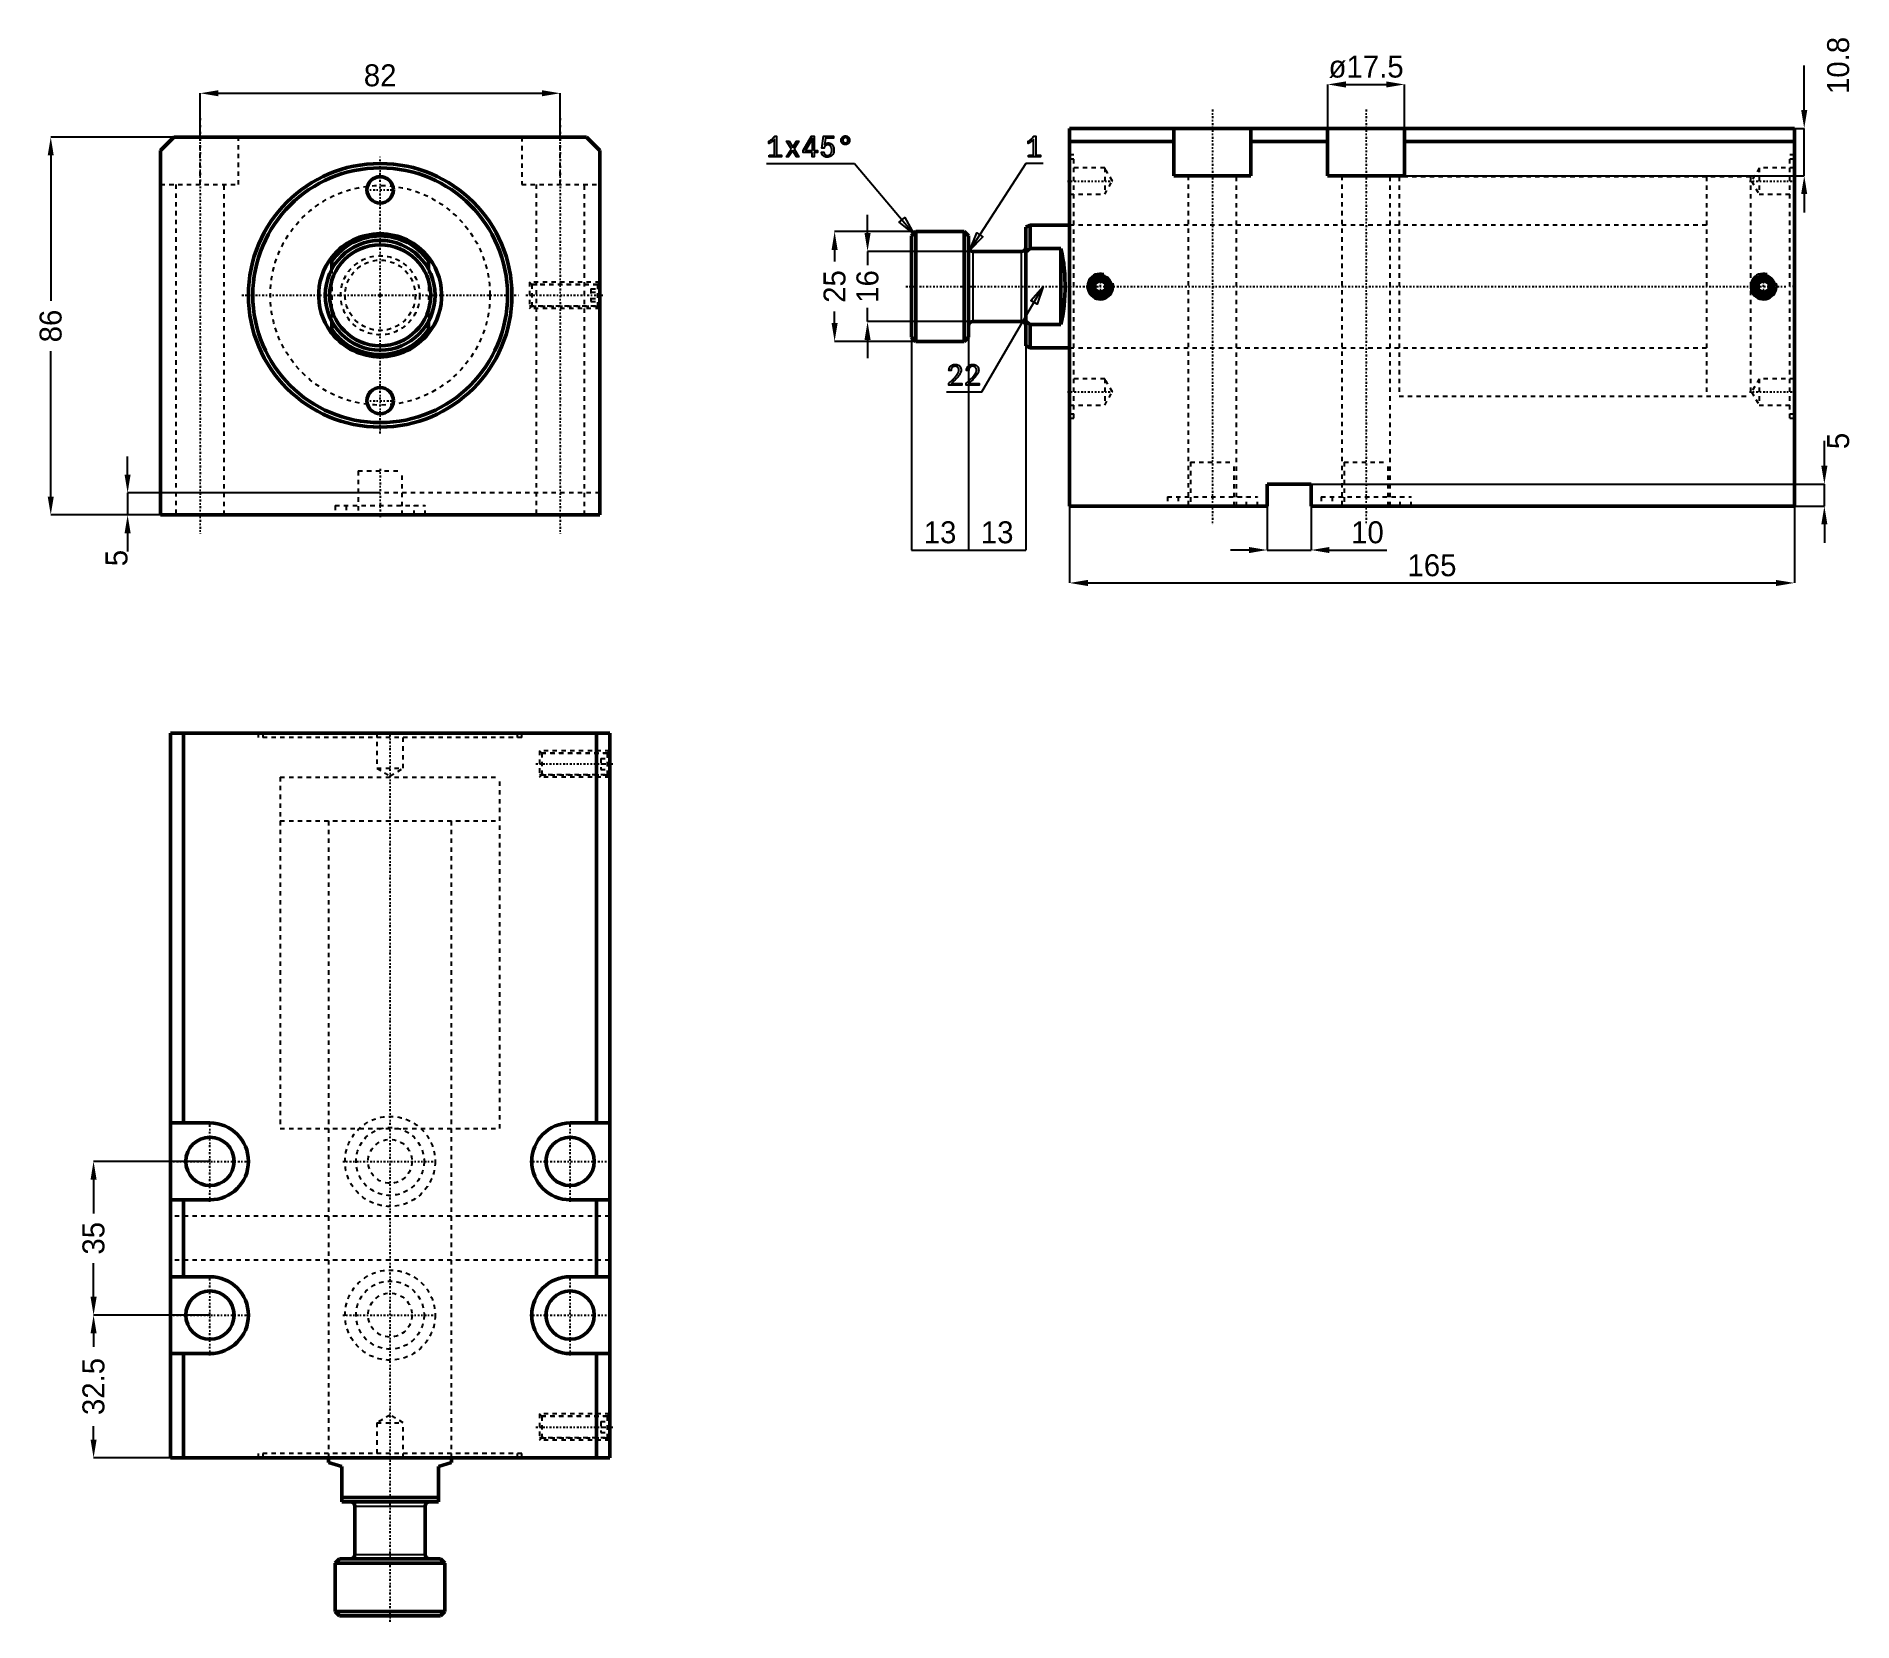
# Model space of a CAD drawing. Header units: millimetres. Extents: x -78 to 335, y -302 to 59.
import ezdxf

# ---------------------------------------------------------------- set-up
doc = ezdxf.new("R2010")
doc.units = ezdxf.units.MM
doc.linetypes.add('Center', pattern=[1.5, 0.45, -0.5, 0.05, -0.5])
doc.linetypes.add('Dashed', pattern=[2, 1, -1])
for name, color, linetype, lineweight in [('2d ConnectionPoints', 7, 'Continuous', 50), ('AM_0', 7, 'Continuous', 50), ('AM_4', 3, 'Continuous', 25), ('AM_5', 3, 'Continuous', 25), ('AM_7', 7, 'Center', 25), ('AM_9', 6, 'Dashed', 25)]:
    doc.layers.add(name, color=color, linetype=linetype, lineweight=lineweight)
doc.dimstyles.new('ISO-25', dxfattribs={"dimtxt": 2.5, "dimasz": 2.5, "dimexe": 1.25, "dimexo": 0.625, "dimtad": 1, "dimtxsty": 'Standard', "dimcen": 2.5, "dimadec": 0, "dimazin": 0, "dimtfac": 1, "dimtmove": 0, "dimatfit": 3, "dimfxl": 0, "dimarcsym": 0})

# ---------------------------------------------------------------- blocks, each defined once
blk = doc.blocks.new('1_JECX_MF_TLA_50_70_0_rod__0_in_JECX_MF_160_TLA_50_70_0__0')
at = {"layer": 'AM_0'}
for p, q in [((-11, 5.94), (-11, 8.66)), ((11, 8.66), (11, 5.94)), ((-11, -8.66), (-11, -5.94)), ((11, -5.94), (11, -8.66))]:
    blk.add_line(p, q, dxfattribs=at)
for points in [[(-11, 8.66), (-11.71, 7.67), (-12.34, 6.62), (-12.87, 5.52), (-13.3, 4.38), (-13.63, 3.2), (-13.86, 2), (-13.98, 0.78), (-13.99, -0.44), (-13.9, -1.65), (-13.7, -2.86), (-13.4, -4.04), (-13, -5.2), (-12.5, -6.31), (-11.9, -7.37), (-11.21, -8.38), (-11, -8.66)], [(11, -8.66), (11.71, -7.67), (12.34, -6.62), (12.87, -5.52), (13.3, -4.38), (13.63, -3.2), (13.86, -2), (13.98, -0.78), (13.99, 0.44), (13.9, 1.65), (13.7, 2.86), (13.4, 4.04), (13, 5.2), (12.5, 6.31), (11.9, 7.37), (11.21, 8.38), (11, 8.66)]]:
    blk.add_lwpolyline(points, dxfattribs=at)
for radius in [12.5, 11.5]:
    blk.add_circle((0, 0), radius, dxfattribs=at)
for radius, start, end in [(14, 38.2132, 141.7868), (13.5, 35.4309, 144.5691), (13.5, 215.4309, 324.5691), (14, 218.2132, 321.7868)]:
    blk.add_arc((0, 0), radius, start, end, dxfattribs=at)
at = {"layer": 'AM_9'}
for p, q in [((-11, 5.94), (-11, -5.94)), ((11, 5.94), (11, -5.94))]:
    blk.add_line(p, q, dxfattribs=at)
for radius in [9, 8]:
    blk.add_circle((0, 0), radius, dxfattribs=at)
blk = doc.blocks.new('2_JECX_MF_EXLA_50_70_0_body__0_in_JECX_MF_160_TLA_50_70_0__0')
at = {"layer": 'AM_0'}
for p, q in [((-47, 36), (-50, 33)), ((47, 36), (-47, 36)), ((50, 33), (47, 36)), ((-50, 33), (-50, -50)), ((50, -50), (50, 33)), ((-50, -50), (50, -50))]:
    blk.add_line(p, q, dxfattribs=at)
for centre, radius in [((0, 0), 30), ((0, 0), 29), ((0, 24), 3), ((0, -24), 3)]:
    blk.add_circle(centre, radius, dxfattribs=at)
at = {"layer": 'AM_5', "linetype": 'Dashed'}
for p, q in [((50, 3), (34, 3)), ((50, -3), (34, -3))]:
    blk.add_line(p, q, dxfattribs=at)
at = {"layer": 'AM_7'}
for p, q in [((-41, 40.3), (-41, -54.3)), ((41, 40.3), (41, -54.3)), ((0, -31.5), (0, 31.5)), ((-3.15, 24), (3.15, 24)), ((-31.5, 0), (31.5, 0)), ((33.2, 0), (50.8, 0)), ((-3.15, -24), (3.15, -24)), ((0, -39.5), (0, -50.5))]:
    blk.add_line(p, q, dxfattribs=at)
at = {"layer": 'AM_9'}
for p, q in [((-41, 25.2), (-41, 36)), ((-32.25, 25.2), (-32.25, 36)), ((32.25, 36), (32.25, 25.2)), ((41, 25.2), (41, 36)), ((-50, 25.2), (-32.25, 25.2)), ((-46.5, 25.2), (-46.5, -50)), ((-35.5, -50), (-35.5, 25.2)), ((32.25, 25.2), (50, 25.2)), ((35.5, 25.2), (35.5, -50)), ((46.5, -50), (46.5, 25.2)), ((34.54, 2.46), (34, 3)), ((34, 3), (34, -3)), ((49.5, 2.4), (34, 2.4)), ((49.46, 2.46), (34.54, 2.46)), ((34.54, 2.46), (34.54, -2.46)), ((48, 1.44), (50, 1.44)), ((48, 1.44), (48, -1.44)), ((48, 0.72), (50, 0.72)), ((50, 3), (49.46, 2.46)), ((49.46, 2.46), (49.46, -2.46)), ((50, 1.9), (49.5, 2.4)), ((49.5, 2.4), (49.5, -2.4)), ((34, -2.4), (49.5, -2.4)), ((34, -3), (34.54, -2.46)), ((34.54, -2.46), (49.46, -2.46)), ((48, -0.72), (50, -0.72)), ((48, -1.44), (50, -1.44)), ((49.46, -2.46), (50, -3)), ((49.5, -2.4), (50, -1.9)), ((-5, -40), (5, -40)), ((-5, -40), (-5, -50)), ((5, -50), (5, -40)), ((50, -45), (-50, -45)), ((-10.25, -47.9), (10.25, -47.9)), ((-10.25, -47.9), (-10.25, -50)), ((-7.75, -47.9), (-7.75, -50)), ((7.75, -50), (7.75, -47.9)), ((10.25, -50), (10.25, -47.9))]:
    blk.add_line(p, q, dxfattribs=at)
blk.add_circle((0, 0), 25, dxfattribs=at)
blk = doc.blocks.new('*D3')
at = {"layer": 'AM_5', "color": 0, "lineweight": -2}
for p, q in [((-41, 36), (-41, 46)), ((-36.83, 46), (36.83, 46)), ((41, 36), (41, 46))]:
    blk.add_line(p, q, dxfattribs=at)
at = {"layer": 'AM_5', "color": 0}
for points in [[(-36.83, 46.69), (-36.83, 45.31), (-41, 46)], [(36.83, 45.31), (36.83, 46.69), (41, 46)]]:
    blk.add_solid(points, dxfattribs=at)
at = {"layer": 'Defpoints', "color": 0}
for p in [(41, 46), (-41, 36), (41, 36)]:
    blk.add_point(p, dxfattribs=at)
at = {"layer": 'AM_5', "color": 0, "insert": (0, 50.05), "char_height": 5, "attachment_point": 5}
blk.add_mtext('82', dxfattribs=at)
blk = doc.blocks.new('*D4')
at = {"layer": 'AM_5', "color": 0, "lineweight": -2}
for p, q in [((-47, 36), (-75, 36)), ((-75, 31.83), (-75, -1.28)), ((-75, -45.83), (-75, -12.72)), ((-50, -50), (-75, -50))]:
    blk.add_line(p, q, dxfattribs=at)
at = {"layer": 'AM_5', "color": 0}
for points in [[(-74.31, 31.83), (-75.69, 31.83), (-75, 36)], [(-75.69, -45.83), (-74.31, -45.83), (-75, -50)]]:
    blk.add_solid(points, dxfattribs=at)
at = {"layer": 'Defpoints', "color": 0}
for p in [(-47, 36), (-75, -50), (-50, -50)]:
    blk.add_point(p, dxfattribs=at)
at = {"layer": 'AM_5', "color": 0, "insert": (-75, -7), "char_height": 5, "attachment_point": 5, "rotation": 90}
blk.add_mtext('86', dxfattribs=at)
blk = doc.blocks.new('*D5')
at = {"layer": 'AM_5', "color": 0, "lineweight": -2}
for p, q in [((-57.5, -40.83), (-57.5, -36.67)), ((0, -45), (-57.5, -45)), ((-57.5, -45), (-57.5, -50)), ((-50, -50), (-57.5, -50)), ((-57.5, -54.17), (-57.5, -58.33))]:
    blk.add_line(p, q, dxfattribs=at)
at = {"layer": 'AM_5', "color": 0}
for points in [[(-58.19, -40.83), (-56.81, -40.83), (-57.5, -45)], [(-56.81, -54.17), (-58.19, -54.17), (-57.5, -50)]]:
    blk.add_solid(points, dxfattribs=at)
at = {"layer": 'Defpoints', "color": 0}
for p in [(0, -45), (-57.5, -50), (-50, -50)]:
    blk.add_point(p, dxfattribs=at)
at = {"layer": 'AM_5', "color": 0, "insert": (-60, -59.83), "char_height": 5, "attachment_point": 5, "rotation": 90}
blk.add_mtext('5', dxfattribs=at)
blk = doc.blocks.new('1_JECX_MF_TLA_50_70_0_rod__0_in_JECX_MF_160_TLA_50_70_0__4')
at = {"layer": 'AM_0'}
for p, q in [((-14, 0), (-14, -1.03)), ((14, -1.03), (14, 0)), ((-11, -2), (-14, -1.03)), ((-11, -10), (-11, -2)), ((14, -1.03), (11, -2)), ((11, -2), (11, -10)), ((-11, -9), (11, -9)), ((-11, -10), (11, -10)), ((-8, -11), (-8, -22)), ((8, -22), (8, -11)), ((-11.5, -23), (-12.5, -24)), ((-12.5, -24), (-12.5, -35)), ((-12.5, -24), (12.5, -24)), ((-11.5, -23), (11.5, -23)), ((12.5, -24), (11.5, -23)), ((12.5, -35), (12.5, -24)), ((-12.5, -35), (12.5, -35)), ((-12.5, -35), (-11.5, -36)), ((-11.5, -36), (11.5, -36)), ((11.5, -36), (12.5, -35))]:
    blk.add_line(p, q, dxfattribs=at)
for centre, start, end in [((-9, -11), 0, 90), ((9, -11), 90, 180), ((-9, -22), 270, 360), ((9, -22), 180, 270)]:
    blk.add_arc(centre, 1, start, end, dxfattribs=at)
at = {"layer": 'AM_4'}
for p, q in [((-8, -11), (8, -11)), ((-8, -22), (8, -22))]:
    blk.add_line(p, q, dxfattribs=at)
at = {"layer": 'AM_7'}
blk.add_line((0, -37.3), (0, 165.49), dxfattribs=at)
at = {"layer": 'AM_9'}
for p, q in [((-25, 155), (25, 155)), ((-25, 155), (-25, 145)), ((25, 145), (25, 155)), ((-25, 145), (25, 145)), ((-14, 145), (-14, 0)), ((14, 0), (14, 145))]:
    blk.add_line(p, q, dxfattribs=at)
blk = doc.blocks.new('2_JECX_MF_EXLA_50_70_0_body__0_in_JECX_MF_160_TLA_50_70_0__4')
at = {"layer": 'AM_0'}
for p, q in [((50, 165), (-50, 165)), ((-50, 165), (-50, 0)), ((-47, 165), (-47, 76.25)), ((47, 165), (47, 76.25)), ((50, 165), (50, 0)), ((-41, 76.25), (-50, 76.25)), ((50, 76.25), (41, 76.25)), ((-50, 58.75), (-41, 58.75)), ((-47, 58.75), (-47, 41.25)), ((41, 58.75), (50, 58.75)), ((47, 58.75), (47, 41.25)), ((-41, 41.25), (-50, 41.25)), ((50, 41.25), (41, 41.25)), ((-50, 23.75), (-41, 23.75)), ((-47, 23.75), (-47, 0)), ((41, 23.75), (50, 23.75)), ((47, 23.75), (47, 0)), ((50, 0), (-50, 0))]:
    blk.add_line(p, q, dxfattribs=at)
for centre in [(-41, 67.5), (41, 67.5), (-41, 32.5), (41, 32.5)]:
    blk.add_circle(centre, 5.5, dxfattribs=at)
for centre, start, end in [((-41, 67.5), 270, 90), ((41, 67.5), 90, 270), ((-41, 32.5), 270, 90), ((41, 32.5), 90, 270)]:
    blk.add_arc(centre, 8.75, start, end, dxfattribs=at)
at = {"layer": 'AM_5', "linetype": 'Dashed'}
for p, q in [((50, 161), (34, 161)), ((50, 155), (34, 155)), ((50, 10), (34, 10)), ((50, 4), (34, 4))]:
    blk.add_line(p, q, dxfattribs=at)
at = {"layer": 'AM_7'}
for p, q in [((33.2, 158), (50.8, 158)), ((-41, 58.3125), (-41, 76.6875)), ((41, 58.3125), (41, 76.6875)), ((-50.1875, 67.5), (-31.8125, 67.5)), ((-10.7625, 67.5), (10.7625, 67.5)), ((31.8125, 67.5), (50.1875, 67.5)), ((-41, 23.3125), (-41, 41.6875)), ((41, 23.3125), (41, 41.6875)), ((-50.1875, 32.5), (-31.8125, 32.5)), ((-10.7625, 32.5), (10.7625, 32.5)), ((31.8125, 32.5), (50.1875, 32.5)), ((33.2, 7), (50.8, 7))]:
    blk.add_line(p, q, dxfattribs=at)
at = {"layer": 'AM_9'}
for p, q in [((-30, 165), (-30, 164)), ((30, 164), (-30, 164)), ((-29, 165), (-29, 164)), ((-3, 165), (-3, 157)), ((3, 157), (3, 165)), ((29, 164), (29, 165)), ((30, 164), (30, 165)), ((34, 161), (34, 155)), ((34.5415, 160.4585), (34, 161)), ((49.5, 160.4), (34, 160.4)), ((49.4585, 160.4585), (34.5415, 160.4585)), ((34.5415, 160.4585), (34.5415, 155.5415)), ((48, 159.25), (50, 159.25)), ((48, 159.25), (48, 156.75)), ((48, 158), (50, 158)), ((50, 161), (49.4585, 160.4585)), ((49.4585, 160.4585), (49.4585, 155.5415)), ((49.5, 160.4), (49.5, 155.6)), ((50, 159.9), (49.5, 160.4)), ((-25, 155), (25, 155)), ((-25, 155), (-25, 75)), ((-3, 157), (0, 155.2679)), ((-3, 157), (3, 157)), ((0, 155.2679), (3, 157)), ((25, 75), (25, 155)), ((34, 155.6), (49.5, 155.6)), ((34, 155), (34.5415, 155.5415)), ((34.5415, 155.5415), (49.4585, 155.5415)), ((48, 156.75), (50, 156.75)), ((49.4585, 155.5415), (50, 155)), ((49.5, 155.6), (50, 156.1)), ((-25, 75), (25, 75)), ((-14, 75), (-14, 0)), ((14, 0), (14, 75)), ((50, 55), (-50, 55)), ((50, 45), (-50, 45)), ((0, 9.7321), (-3, 8)), ((3, 8), (0, 9.7321)), ((34, 10), (34, 4)), ((34.5415, 9.4585), (34, 10)), ((49.5, 9.4), (34, 9.4)), ((49.4585, 9.4585), (34.5415, 9.4585)), ((34.5415, 9.4585), (34.5415, 4.5415)), ((50, 10), (49.4585, 9.4585)), ((49.4585, 9.4585), (49.4585, 4.5415)), ((50, 8.9), (49.5, 9.4)), ((49.5, 9.4), (49.5, 4.6)), ((-3, 8), (-3, 0)), ((-3, 8), (3, 8)), ((3, 0), (3, 8)), ((34, 4.6), (49.5, 4.6)), ((34, 4), (34.5415, 4.5415)), ((34.5415, 4.5415), (49.4585, 4.5415)), ((48, 8.25), (50, 8.25)), ((48, 8.25), (48, 5.75)), ((48, 7), (50, 7)), ((48, 5.75), (50, 5.75)), ((49.4585, 4.5415), (50, 4)), ((49.5, 4.6), (50, 5.1)), ((30, 1), (-30, 1)), ((-30, 1), (-30, 0)), ((-29, 1), (-29, 0)), ((29, 0), (29, 1)), ((30, 0), (30, 1))]:
    blk.add_line(p, q, dxfattribs=at)
for centre, radius in [((0, 67.5), 10.25), ((0, 67.5), 7.75), ((0, 67.5), 5), ((0, 32.5), 10.25), ((0, 32.5), 7.75), ((0, 32.5), 5)]:
    blk.add_circle(centre, radius, dxfattribs=at)
blk = doc.blocks.new('*D11')
at = {"layer": 'AM_5', "color": 0, "lineweight": -2}
for p, q in [((-38.75, -197.2), (-65.25, -197.2)), ((-65.25, -201.36), (-65.25, -209.03)), ((-65.25, -228.03), (-65.25, -220.36)), ((-38.75, -232.2), (-65.25, -232.2))]:
    blk.add_line(p, q, dxfattribs=at)
at = {"layer": 'AM_5', "color": 0}
for points in [[(-65.94, -201.36), (-64.55, -201.36), (-65.25, -197.2)], [(-65.94, -228.03), (-64.55, -228.03), (-65.25, -232.2)]]:
    blk.add_solid(points, dxfattribs=at)
at = {"layer": 'Defpoints', "color": 0}
for p in [(-65.25, -197.2), (-38.75, -197.2), (-38.75, -232.2)]:
    blk.add_point(p, dxfattribs=at)
at = {"layer": 'AM_5', "color": 0, "insert": (-65.25, -214.7), "char_height": 5, "attachment_point": 5, "rotation": 90}
blk.add_mtext('35', dxfattribs=at)
blk = doc.blocks.new('*D12')
at = {"layer": 'AM_5', "color": 0, "lineweight": -2}
for p, q in [((-38.75, -232.2), (-65.25, -232.2)), ((-65.25, -236.36), (-65.25, -239.45)), ((-65.25, -260.53), (-65.25, -257.45)), ((-47.75, -264.7), (-65.25, -264.7))]:
    blk.add_line(p, q, dxfattribs=at)
at = {"layer": 'AM_5', "color": 0}
for points in [[(-65.94, -236.36), (-64.55, -236.36), (-65.25, -232.2)], [(-65.94, -260.53), (-64.55, -260.53), (-65.25, -264.7)]]:
    blk.add_solid(points, dxfattribs=at)
at = {"layer": 'Defpoints', "color": 0}
for p in [(-38.75, -232.2), (-65.25, -264.7), (-47.75, -264.7)]:
    blk.add_point(p, dxfattribs=at)
at = {"layer": 'AM_5', "color": 0, "insert": (-65.25, -248.45), "char_height": 5, "attachment_point": 5, "rotation": 90}
blk.add_mtext('32.5', dxfattribs=at)
blk = doc.blocks.new('1_JECX_MF_TLA_50_70_0_rod__0_in_JECX_MF_160_TLA_50_70_0__2')
at = {"layer": 'AM_0'}
for p, q in [((-35, 12.5), (-36, 11.5)), ((-24, 12.5), (-35, 12.5)), ((-35, 12.5), (-35, -12.5)), ((-23, 11.5), (-24, 12.5)), ((-24, 12.5), (-24, -12.5)), ((-9, 14), (-10, 13.5)), ((-10, 13.5), (-10, -13.5)), ((0, 14), (-9, 14)), ((-9, 14), (-9, 8.66)), ((-36, 11.5), (-36, -11.5)), ((-23, 11.5), (-23, -11.5)), ((-9, 8.66), (-10, 7.83)), ((-2, 8.66), (-9, 8.66)), ((-2, 8.66), (-2, -8.66)), ((-11, 8), (-22, 8)), ((-22, -8), (-11, -8)), ((-36, -11.5), (-35, -12.5)), ((-24, -12.5), (-23, -11.5)), ((-9, -8.66), (-2, -8.66)), ((-9, -8.66), (-9, -14)), ((-35, -12.5), (-24, -12.5)), ((-10, -13.5), (-9, -14)), ((-9, -14), (0, -14))]:
    blk.add_line(p, q, dxfattribs=at)
for points in [[(-2, -8.66), (-1.77, -7.67), (-1.57, -6.62), (-1.39, -5.52), (-1.25, -4.38), (-1.15, -3.2), (-1.07, -2), (-1.03, -0.78), (-1.03, 0.44), (-1.06, 1.65), (-1.12, 2.86), (-1.22, 4.04), (-1.35, 5.2), (-1.51, 6.31), (-1.71, 7.37), (-1.93, 8.38), (-2, 8.66)], [(-10, -7.83), (-9.96, -7.86), (-9, -8.66)]]:
    blk.add_lwpolyline(points, dxfattribs=at)
for centre, start, end in [((-22, 9), 180, 270), ((-11, 9), 270, 0), ((-22, -9), 90, 180), ((-11, -9), 360, 90)]:
    blk.add_arc(centre, 1, start, end, dxfattribs=at)
at = {"layer": 'AM_4'}
for p, q in [((-22, 8), (-22, -8)), ((-11, 8), (-11, -8))]:
    blk.add_line(p, q, dxfattribs=at)
at = {"layer": 'AM_7'}
blk.add_line((-37.3, 0), (163.25, 0), dxfattribs=at)
at = {"layer": 'AM_9'}
for p, q in [((155, 25), (145, 25)), ((145, 25), (145, -25)), ((155, 25), (155, -25)), ((145, 14), (0, 14)), ((0, -14), (145, -14)), ((145, -25), (155, -25))]:
    blk.add_line(p, q, dxfattribs=at)
blk = doc.blocks.new('2_JECX_MF_EXLA_50_70_0_body__0_in_JECX_MF_160_TLA_50_70_0__2')
at = {"layer": 'AM_0'}
for p, q in [((0, -50), (0, 36)), ((165, 36), (0, 36)), ((23.75, 36), (23.75, 25.2)), ((41.25, 25.2), (41.25, 36)), ((58.75, 36), (58.75, 25.2)), ((76.25, 25.2), (76.25, 36)), ((165, -50), (165, 36)), ((23.75, 33), (0, 33)), ((58.75, 33), (41.25, 33)), ((165, 33), (76.25, 33)), ((23.75, 25.2), (41.25, 25.2)), ((58.75, 25.2), (76.25, 25.2)), ((7, 1.44), (5.75, 0.72)), ((5.75, 0.72), (5.75, -0.72)), ((8.25, 0.72), (7, 1.44)), ((8.25, -0.72), (8.25, 0.72)), ((158, 1.44), (156.75, 0.72)), ((156.75, 0.72), (156.75, -0.72)), ((159.25, 0.72), (158, 1.44)), ((159.25, -0.72), (159.25, 0.72)), ((5.75, -0.72), (7, -1.44)), ((7, -1.44), (8.25, -0.72)), ((156.75, -0.72), (158, -1.44)), ((158, -1.44), (159.25, -0.72)), ((45, -45), (45, -50)), ((55, -45), (45, -45)), ((55, -50), (55, -45)), ((45, -50), (0, -50)), ((165, -50), (55, -50))]:
    blk.add_line(p, q, dxfattribs=at)
for centre, radius in [((7, 0), 2.46), ((7, 0), 2.4), ((7, 0), 1.9), ((158, 0), 2.46), ((158, 0), 2.4), ((158, 0), 1.9)]:
    blk.add_circle(centre, radius, dxfattribs=at)
at = {"layer": 'AM_5'}
for centre in [(7, 0), (158, 0)]:
    blk.add_arc(centre, 3, 75, 15, dxfattribs=at)
at = {"layer": 'AM_7'}
for p, q in [((32.5, 40.3), (32.5, -54.3)), ((67.5, 40.3), (67.5, -54.3)), ((-0.49, 24), (10.22, 24)), ((154.78, 24), (165.49, 24)), ((7, -3.15), (7, 3.15)), ((158, -3.15), (158, 3.15)), ((165.05, 0), (163.95, 0)), ((-0.49, -24), (10.22, -24)), ((154.78, -24), (165.49, -24))]:
    blk.add_line(p, q, dxfattribs=at)
at = {"layer": 'AM_9'}
for p, q in [((1, 30), (0, 30)), ((1, 29), (0, 29)), ((1, -30), (1, 30)), ((164, -30), (164, 30)), ((165, 30), (164, 30)), ((165, 29), (164, 29)), ((8, 27), (0, 27)), ((9.73, 24), (8, 27)), ((8, 27), (8, 21)), ((27, 25.2), (27, -50)), ((38, -50), (38, 25.2)), ((62, 25.2), (62, -50)), ((73, -50), (73, 25.2)), ((155, 25), (75, 25)), ((75, 25), (75, -25)), ((155, 25), (155, -25)), ((157, 27), (155.27, 24)), ((165, 27), (157, 27)), ((157, 27), (157, 21)), ((0, 21), (8, 21)), ((8, 21), (9.73, 24)), ((155.27, 24), (157, 21)), ((157, 21), (165, 21)), ((75, 14), (0, 14)), ((0, -14), (75, -14)), ((8, -21), (0, -21)), ((9.73, -24), (8, -21)), ((8, -21), (8, -27)), ((8, -27), (9.73, -24)), ((157, -21), (155.27, -24)), ((155.27, -24), (157, -27)), ((165, -21), (157, -21)), ((157, -21), (157, -27)), ((0, -27), (8, -27)), ((75, -25), (155, -25)), ((157, -27), (165, -27)), ((0, -29), (1, -29)), ((0, -30), (1, -30)), ((164, -29), (165, -29)), ((164, -30), (165, -30)), ((27.5, -40), (37.5, -40)), ((27.5, -40), (27.5, -50)), ((37.5, -50), (37.5, -40)), ((62.5, -40), (72.5, -40)), ((62.5, -40), (62.5, -50)), ((72.5, -50), (72.5, -40)), ((22.25, -47.9), (42.75, -47.9)), ((22.25, -47.9), (22.25, -50)), ((24.75, -47.9), (24.75, -50)), ((40.25, -50), (40.25, -47.9)), ((42.75, -50), (42.75, -47.9)), ((57.25, -47.9), (77.75, -47.9)), ((57.25, -47.9), (57.25, -50)), ((59.75, -47.9), (59.75, -50)), ((75.25, -50), (75.25, -47.9)), ((77.75, -50), (77.75, -47.9))]:
    blk.add_line(p, q, dxfattribs=at)
blk = doc.blocks.new('*D25')
at = {"layer": 'AM_5', "color": 0, "lineweight": -2}
for p, q in [((215.72, 38), (215.72, 48)), ((219.88, 48), (229.05, 48)), ((233.22, 38), (233.22, 48))]:
    blk.add_line(p, q, dxfattribs=at)
at = {"layer": 'AM_5', "color": 0}
for points in [[(219.88, 48.69), (219.88, 47.3), (215.72, 48)], [(229.05, 48.69), (229.05, 47.3), (233.22, 48)]]:
    blk.add_solid(points, dxfattribs=at)
at = {"layer": 'Defpoints', "color": 0}
for p in [(233.22, 48), (215.72, 38), (233.22, 38)]:
    blk.add_point(p, dxfattribs=at)
at = {"layer": 'AM_5', "color": 0, "insert": (224.47, 52), "char_height": 5, "attachment_point": 5}
blk.add_mtext('ø17.5', dxfattribs=at)
blk = doc.blocks.new('*D26')
at = {"layer": 'AM_5', "color": 0, "lineweight": -2}
for p, q in [((324.22, 42.17), (324.22, 52.33)), ((233.22, 38), (324.22, 38)), ((324.22, 27.2), (324.22, 38)), ((233.22, 27.2), (324.22, 27.2)), ((324.22, 23.03), (324.22, 18.87))]:
    blk.add_line(p, q, dxfattribs=at)
at = {"layer": 'AM_5', "color": 0}
for points in [[(323.52, 42.17), (324.91, 42.17), (324.22, 38)], [(323.52, 23.03), (324.91, 23.03), (324.22, 27.2)]]:
    blk.add_solid(points, dxfattribs=at)
at = {"layer": 'Defpoints', "color": 0}
for p in [(233.22, 38), (324.22, 38), (233.22, 27.2)]:
    blk.add_point(p, dxfattribs=at)
at = {"layer": 'AM_5', "color": 0, "insert": (331.97, 52.33), "char_height": 5, "attachment_point": 5, "rotation": 90}
blk.add_mtext('10.8', dxfattribs=at)
blk = doc.blocks.new('*D27')
at = {"layer": 'AM_5', "color": 0, "lineweight": -2}
for p, q in [((156.97, -48), (156.97, -65.5)), ((321.97, -48), (321.97, -65.5)), ((161.13, -65.5), (317.8, -65.5))]:
    blk.add_line(p, q, dxfattribs=at)
at = {"layer": 'AM_5', "color": 0}
for points in [[(161.13, -64.81), (161.13, -66.2), (156.97, -65.5)], [(317.8, -64.81), (317.8, -66.2), (321.97, -65.5)]]:
    blk.add_solid(points, dxfattribs=at)
at = {"layer": 'Defpoints', "color": 0}
for p in [(156.97, -48), (321.97, -48), (321.97, -65.5)]:
    blk.add_point(p, dxfattribs=at)
at = {"layer": 'AM_5', "color": 0, "insert": (239.47, -61.5), "char_height": 5, "attachment_point": 5}
blk.add_mtext('165', dxfattribs=at)
blk = doc.blocks.new('*D28')
at = {"layer": 'AM_5', "color": 0, "lineweight": -2}
for p, q in [((146.97, -7), (146.97, -58)), ((133.97, -9.5), (133.97, -58)), ((133.97, -58), (146.97, -58))]:
    blk.add_line(p, q, dxfattribs=at)
at = {"layer": 'Defpoints', "color": 0}
for p in [(146.97, -7), (133.97, -9.5), (146.97, -58)]:
    blk.add_point(p, dxfattribs=at)
at = {"layer": 'AM_5', "color": 0, "insert": (140.47, -54), "char_height": 5, "attachment_point": 5}
blk.add_mtext('13', dxfattribs=at)
blk = doc.blocks.new('*D29')
at = {"layer": 'AM_5', "color": 0, "lineweight": -2}
for p, q in [((120.97, -9.5), (120.97, -58)), ((133.97, -9.5), (133.97, -58)), ((120.97, -58), (133.97, -58))]:
    blk.add_line(p, q, dxfattribs=at)
at = {"layer": 'Defpoints', "color": 0}
for p in [(120.97, -9.5), (133.97, -9.5), (133.97, -58)]:
    blk.add_point(p, dxfattribs=at)
at = {"layer": 'AM_5', "color": 0, "insert": (127.47, -54), "char_height": 5, "attachment_point": 5}
blk.add_mtext('13', dxfattribs=at)
blk = doc.blocks.new('*D30')
at = {"layer": 'AM_5', "color": 0, "lineweight": -2}
for p, q in [((121.97, 14.5), (103.47, 14.5)), ((103.47, 10.33), (103.47, 7.67)), ((103.47, -6.33), (103.47, -3.67)), ((121.97, -10.5), (103.47, -10.5))]:
    blk.add_line(p, q, dxfattribs=at)
at = {"layer": 'AM_5', "color": 0}
for points in [[(102.77, 10.33), (104.16, 10.33), (103.47, 14.5)], [(102.77, -6.33), (104.16, -6.33), (103.47, -10.5)]]:
    blk.add_solid(points, dxfattribs=at)
at = {"layer": 'Defpoints', "color": 0}
for p in [(103.47, 14.5), (121.97, 14.5), (121.97, -10.5)]:
    blk.add_point(p, dxfattribs=at)
at = {"layer": 'AM_5', "color": 0, "insert": (103.47, 2), "char_height": 5, "attachment_point": 5, "rotation": 90}
blk.add_mtext('25', dxfattribs=at)
blk = doc.blocks.new('*D31')
at = {"layer": 'AM_5', "color": 0, "lineweight": -2}
for p, q in [((110.97, 14.17), (110.97, 18.33)), ((134.97, 10), (110.97, 10)), ((110.97, 10), (110.97, 6.83)), ((110.97, -6), (110.97, -2.83)), ((134.97, -6), (110.97, -6)), ((110.97, -10.17), (110.97, -14.33))]:
    blk.add_line(p, q, dxfattribs=at)
at = {"layer": 'AM_5', "color": 0}
for points in [[(110.27, 14.17), (111.66, 14.17), (110.97, 10)], [(110.27, -10.17), (111.66, -10.17), (110.97, -6)]]:
    blk.add_solid(points, dxfattribs=at)
at = {"layer": 'Defpoints', "color": 0}
for p in [(110.97, 10), (134.97, 10), (134.97, -6)]:
    blk.add_point(p, dxfattribs=at)
at = {"layer": 'AM_5', "color": 0, "insert": (110.97, 2), "char_height": 5, "attachment_point": 5, "rotation": 90}
blk.add_mtext('16', dxfattribs=at)
blk = doc.blocks.new('*D32')
at = {"layer": 'AM_5', "color": 0, "lineweight": -2}
for p, q in [((201.97, -43), (201.97, -58)), ((211.97, -48), (211.97, -58)), ((197.8, -58), (193.63, -58)), ((201.97, -58), (211.97, -58)), ((216.13, -58), (229.18, -58))]:
    blk.add_line(p, q, dxfattribs=at)
at = {"layer": 'AM_5', "color": 0}
for points in [[(197.8, -57.31), (197.8, -58.7), (201.97, -58)], [(216.13, -57.31), (216.13, -58.7), (211.97, -58)]]:
    blk.add_solid(points, dxfattribs=at)
at = {"layer": 'Defpoints', "color": 0}
for p in [(201.97, -43), (211.97, -48), (211.97, -58)]:
    blk.add_point(p, dxfattribs=at)
at = {"layer": 'AM_5', "color": 0, "insert": (224.77, -54), "char_height": 5, "attachment_point": 5}
blk.add_mtext('10', dxfattribs=at)
blk = doc.blocks.new('*D33')
at = {"layer": 'AM_5', "color": 0, "lineweight": -2}
for p, q in [((328.8, -38.83), (328.8, -33.17)), ((201.97, -43), (328.8, -43)), ((328.8, -48), (328.8, -43)), ((211.97, -48), (328.8, -48)), ((328.8, -52.17), (328.8, -56.33))]:
    blk.add_line(p, q, dxfattribs=at)
at = {"layer": 'AM_5', "color": 0}
for points in [[(328.11, -38.83), (329.5, -38.83), (328.8, -43)], [(328.11, -52.17), (329.5, -52.17), (328.8, -48)]]:
    blk.add_solid(points, dxfattribs=at)
at = {"layer": 'Defpoints', "color": 0}
for p in [(201.97, -43), (211.97, -48), (328.8, -48)]:
    blk.add_point(p, dxfattribs=at)
at = {"layer": 'AM_5', "color": 0, "insert": (331.97, -33.17), "char_height": 5, "attachment_point": 5, "rotation": 90}
blk.add_mtext('5', dxfattribs=at)

msp = doc.modelspace()

# ---------------------------------------------------------------- linework, layer by layer
at = {"layer": '2d ConnectionPoints'}
for p in [(0, 0), (156.967, 1.998), (2.255, -264.695)]:
    msp.add_point(p, dxfattribs=at)
at = {"layer": 'AM_5'}
for p, q in [((87.967, 29.998), (107.967, 29.998)), ((107.967, 29.998), (121.467, 13.998)), ((146.967, 29.998), (134.26, 10.291)), ((150.967, 29.998), (146.967, 29.998)), ((136.967, -22.002), (150.967, 1.998)), ((128.967, -22.002), (136.967, -22.002))]:
    msp.add_line(p, q, dxfattribs=at)
for points in [[(88.575, 31.914), (89.771, 31.914), (89.771, 35.431), (89.771, 35.431), (89.707, 35.366), (89.598, 35.265), (89.598, 35.265), (89.475, 35.159), (89.384, 35.086), (89.384, 35.086), (89.291, 35.014), (89.149, 34.911), (89.149, 34.911), (89.006, 34.815), (88.91, 34.755), (88.91, 34.755), (88.816, 34.701), (88.687, 34.635), (88.687, 34.635), (88.569, 34.587), (88.497, 34.566), (88.497, 35.06), (88.497, 35.06), (88.586, 35.103), (88.726, 35.183), (88.726, 35.183), (88.874, 35.283), (88.977, 35.361), (88.977, 35.361), (89.08, 35.445), (89.23, 35.574), (89.23, 35.574), (89.375, 35.709), (89.469, 35.801), (89.469, 35.801), (89.557, 35.893), (89.676, 36.021), (89.676, 36.021), (89.778, 36.138), (89.836, 36.211), (90.252, 36.211), (90.252, 31.914), (91.338, 31.914), (91.338, 31.498), (88.575, 31.498), (88.575, 31.914)], [(93.638, 33.283), (92.539, 35.073), (93.108, 35.073), (93.927, 33.718), (94.788, 35.073), (95.305, 35.073), (94.22, 33.325), (95.357, 31.498), (94.782, 31.498), (93.917, 32.902), (93.004, 31.498), (92.478, 31.498), (93.638, 33.283)], [(98.392, 32.538), (96.286, 32.538), (96.286, 32.961), (98.203, 36.211), (98.847, 36.211), (98.847, 32.977), (99.549, 32.977), (99.549, 32.538), (98.847, 32.538), (98.847, 31.498), (98.392, 31.498), (98.392, 32.538)], [(98.398, 32.977), (98.398, 35.665), (96.845, 32.977), (98.398, 32.977)], [(101.849, 31.44), (101.849, 31.44), (101.703, 31.445), (101.493, 31.471), (101.493, 31.471), (101.297, 31.52), (101.173, 31.565), (101.173, 31.565), (101.057, 31.621), (100.901, 31.725), (100.901, 31.725), (100.768, 31.854), (100.691, 31.953), (100.691, 31.953), (100.626, 32.064), (100.555, 32.251), (100.555, 32.251), (100.517, 32.462), (100.51, 32.616), (101.017, 32.616), (101.017, 32.616), (101.027, 32.471), (101.076, 32.28), (101.076, 32.28), (101.168, 32.123), (101.253, 32.038), (101.253, 32.038), (101.353, 31.968), (101.525, 31.892), (101.525, 31.892), (101.722, 31.851), (101.869, 31.843), (101.869, 31.843), (101.994, 31.85), (102.166, 31.886), (102.166, 31.886), (102.318, 31.953), (102.408, 32.015), (102.408, 32.015), (102.489, 32.088), (102.594, 32.214), (102.594, 32.214), (102.679, 32.359), (102.723, 32.467), (102.723, 32.467), (102.76, 32.581), (102.799, 32.759), (102.799, 32.759), (102.82, 32.947), (102.824, 33.078), (102.824, 33.078), (102.82, 33.197), (102.8, 33.371), (102.8, 33.371), (102.762, 33.538), (102.727, 33.645), (102.727, 33.645), (102.684, 33.747), (102.604, 33.884), (102.604, 33.884), (102.506, 34.003), (102.431, 34.072), (102.431, 34.072), (102.348, 34.131), (102.209, 34.194), (102.209, 34.194), (102.053, 34.228), (101.94, 34.235), (101.94, 34.235), (101.82, 34.227), (101.649, 34.185), (101.649, 34.185), (101.492, 34.108), (101.394, 34.037), (101.394, 34.037), (101.306, 33.952), (101.196, 33.802), (101.196, 33.802), (101.114, 33.626), (101.076, 33.494), (100.582, 33.494), (100.92, 36.224), (103.214, 36.224), (103.214, 35.801), (101.381, 35.801), (101.173, 34.238), (101.173, 34.238), (101.242, 34.322), (101.35, 34.432), (101.35, 34.432), (101.462, 34.522), (101.54, 34.571), (101.54, 34.571), (101.622, 34.612), (101.756, 34.655), (101.756, 34.655), (101.901, 34.679), (102.005, 34.683), (102.005, 34.683), (102.165, 34.675), (102.387, 34.63), (102.387, 34.63), (102.59, 34.546), (102.714, 34.469), (102.714, 34.469), (102.828, 34.377), (102.977, 34.216), (102.977, 34.216), (103.101, 34.027), (103.169, 33.886), (103.169, 33.886), (103.225, 33.735), (103.286, 33.496), (103.286, 33.496), (103.318, 33.242), (103.325, 33.065), (103.325, 33.065), (103.317, 32.878), (103.278, 32.614), (103.278, 32.614), (103.206, 32.37), (103.139, 32.218), (103.139, 32.218), (103.059, 32.077), (102.917, 31.89), (102.917, 31.89), (102.747, 31.733), (102.619, 31.645), (102.619, 31.645), (102.482, 31.571), (102.26, 31.491), (102.26, 31.491), (102.019, 31.448), (101.849, 31.44)], [(105.924, 34.293), (105.924, 34.293), (105.822, 34.299), (105.674, 34.327), (105.674, 34.327), (105.533, 34.38), (105.443, 34.428), (105.443, 34.428), (105.358, 34.486), (105.245, 34.587), (105.245, 34.587), (105.148, 34.705), (105.092, 34.794), (105.092, 34.794), (105.045, 34.888), (104.994, 35.034), (104.994, 35.034), (104.967, 35.188), (104.962, 35.294), (104.962, 35.294), (104.967, 35.401), (104.994, 35.554), (104.994, 35.554), (105.045, 35.701), (105.092, 35.795), (105.092, 35.795), (105.148, 35.883), (105.245, 36.002), (105.245, 36.002), (105.358, 36.103), (105.443, 36.161), (105.443, 36.161), (105.533, 36.209), (105.674, 36.262), (105.674, 36.262), (105.822, 36.29), (105.924, 36.295), (105.924, 36.295), (106.026, 36.29), (106.174, 36.262), (106.174, 36.262), (106.314, 36.209), (106.403, 36.161), (106.403, 36.161), (106.487, 36.103), (106.6, 36.002), (106.6, 36.002), (106.696, 35.884), (106.751, 35.797), (106.751, 35.797), (106.797, 35.703), (106.847, 35.556), (106.847, 35.556), (106.874, 35.402), (106.879, 35.294), (106.879, 35.294), (106.874, 35.187), (106.847, 35.032), (106.847, 35.032), (106.797, 34.886), (106.751, 34.792), (106.751, 34.792), (106.696, 34.704), (106.6, 34.587), (106.6, 34.587), (106.487, 34.486), (106.403, 34.428), (106.403, 34.428), (106.314, 34.38), (106.174, 34.327), (106.174, 34.327), (106.026, 34.299), (105.924, 34.293)], [(105.924, 34.69), (105.924, 34.69), (105.985, 34.693), (106.074, 34.71), (106.074, 34.71), (106.159, 34.742), (106.213, 34.771), (106.213, 34.771), (106.264, 34.806), (106.333, 34.867), (106.333, 34.867), (106.391, 34.939), (106.424, 34.992), (106.424, 34.992), (106.453, 35.049), (106.483, 35.138), (106.483, 35.138), (106.499, 35.23), (106.502, 35.294), (106.502, 35.294), (106.499, 35.359), (106.483, 35.451), (106.483, 35.451), (106.453, 35.54), (106.424, 35.597), (106.424, 35.597), (106.391, 35.65), (106.333, 35.722), (106.333, 35.722), (106.264, 35.783), (106.213, 35.818), (106.213, 35.818), (106.159, 35.847), (106.074, 35.879), (106.074, 35.879), (105.985, 35.896), (105.924, 35.899), (105.924, 35.899), (105.862, 35.896), (105.773, 35.879), (105.773, 35.879), (105.688, 35.847), (105.633, 35.818), (105.633, 35.818), (105.581, 35.783), (105.512, 35.722), (105.512, 35.722), (105.453, 35.65), (105.419, 35.597), (105.419, 35.597), (105.39, 35.54), (105.359, 35.451), (105.359, 35.451), (105.342, 35.359), (105.339, 35.294), (105.339, 35.294), (105.342, 35.23), (105.359, 35.138), (105.359, 35.138), (105.39, 35.049), (105.419, 34.992), (105.419, 34.992), (105.453, 34.939), (105.512, 34.867), (105.512, 34.867), (105.581, 34.806), (105.633, 34.771), (105.633, 34.771), (105.688, 34.742), (105.773, 34.71), (105.773, 34.71), (105.862, 34.693), (105.924, 34.69)], [(147.575, 31.914), (148.771, 31.914), (148.771, 35.431), (148.771, 35.431), (148.707, 35.366), (148.598, 35.265), (148.598, 35.265), (148.475, 35.159), (148.384, 35.086), (148.384, 35.086), (148.291, 35.014), (148.149, 34.911), (148.149, 34.911), (148.006, 34.815), (147.91, 34.755), (147.91, 34.755), (147.816, 34.701), (147.687, 34.635), (147.687, 34.635), (147.569, 34.587), (147.497, 34.566), (147.497, 35.06), (147.497, 35.06), (147.586, 35.103), (147.726, 35.183), (147.726, 35.183), (147.874, 35.283), (147.977, 35.361), (147.977, 35.361), (148.08, 35.445), (148.23, 35.574), (148.23, 35.574), (148.375, 35.709), (148.469, 35.801), (148.469, 35.801), (148.557, 35.893), (148.676, 36.021), (148.676, 36.021), (148.778, 36.138), (148.836, 36.211), (149.252, 36.211), (149.252, 31.914), (150.338, 31.914), (150.338, 31.498), (147.575, 31.498), (147.575, 31.914)], [(121.467, 13.998), (118.144, 16.646), (119.417, 17.72), (121.467, 13.998)], [(134.26, 10.291), (135.818, 14.245), (137.219, 13.342), (134.26, 10.291)], [(150.967, 1.998), (149.588, -2.021), (148.148, -1.181), (150.967, 1.998)], [(129.614, -19.891), (129.614, -19.891), (129.828, -19.695), (130.133, -19.409), (130.133, -19.409), (130.419, -19.132), (130.599, -18.953), (130.599, -18.953), (130.771, -18.772), (131.018, -18.488), (131.018, -18.488), (131.251, -18.188), (131.398, -17.98), (131.398, -17.98), (131.528, -17.772), (131.669, -17.476), (131.669, -17.476), (131.745, -17.199), (131.759, -17.024), (131.759, -17.024), (131.755, -16.926), (131.732, -16.788), (131.732, -16.788), (131.688, -16.659), (131.649, -16.579), (131.649, -16.579), (131.601, -16.504), (131.517, -16.406), (131.517, -16.406), (131.419, -16.323), (131.345, -16.277), (131.345, -16.277), (131.266, -16.238), (131.14, -16.196), (131.14, -16.196), (131.005, -16.174), (130.911, -16.169), (130.911, -16.169), (130.807, -16.174), (130.659, -16.197), (130.659, -16.197), (130.522, -16.24), (130.436, -16.28), (130.436, -16.28), (130.357, -16.328), (130.251, -16.415), (130.251, -16.415), (130.162, -16.52), (130.111, -16.6), (130.111, -16.6), (130.069, -16.687), (130.024, -16.829), (130.024, -16.829), (129.999, -16.984), (129.994, -17.096), (129.507, -17.096), (129.507, -17.096), (129.514, -16.929), (129.554, -16.697), (129.554, -16.697), (129.628, -16.486), (129.695, -16.358), (129.695, -16.358), (129.776, -16.24), (129.917, -16.086), (129.917, -16.086), (130.081, -15.96), (130.204, -15.89), (130.204, -15.89), (130.335, -15.832), (130.541, -15.77), (130.541, -15.77), (130.759, -15.737), (130.911, -15.731), (130.911, -15.731), (131.053, -15.737), (131.26, -15.768), (131.26, -15.768), (131.457, -15.826), (131.584, -15.88), (131.584, -15.88), (131.703, -15.945), (131.864, -16.065), (131.864, -16.065), (132.003, -16.209), (132.083, -16.319), (132.083, -16.319), (132.15, -16.439), (132.223, -16.634), (132.223, -16.634), (132.262, -16.848), (132.269, -17.001), (132.269, -17.001), (132.258, -17.175), (132.2, -17.441), (132.2, -17.441), (132.093, -17.715), (131.993, -17.902), (131.993, -17.902), (131.879, -18.087), (131.694, -18.356), (131.694, -18.356), (131.492, -18.613), (131.348, -18.777), (131.348, -18.777), (131.193, -18.945), (130.933, -19.216), (130.933, -19.216), (130.64, -19.511), (130.427, -19.722), (130.082, -20.06), (132.409, -20.063), (132.409, -20.502), (129.442, -20.502), (129.442, -20.047), (129.614, -19.891)], [(133.614, -19.891), (133.614, -19.891), (133.828, -19.695), (134.133, -19.409), (134.133, -19.409), (134.419, -19.132), (134.599, -18.953), (134.599, -18.953), (134.771, -18.772), (135.018, -18.488), (135.018, -18.488), (135.251, -18.188), (135.398, -17.98), (135.398, -17.98), (135.528, -17.772), (135.669, -17.476), (135.669, -17.476), (135.745, -17.199), (135.759, -17.024), (135.759, -17.024), (135.755, -16.926), (135.732, -16.788), (135.732, -16.788), (135.688, -16.659), (135.649, -16.579), (135.649, -16.579), (135.601, -16.504), (135.517, -16.406), (135.517, -16.406), (135.419, -16.323), (135.345, -16.277), (135.345, -16.277), (135.266, -16.238), (135.14, -16.196), (135.14, -16.196), (135.005, -16.174), (134.911, -16.169), (134.911, -16.169), (134.807, -16.174), (134.659, -16.197), (134.659, -16.197), (134.522, -16.24), (134.436, -16.28), (134.436, -16.28), (134.357, -16.328), (134.251, -16.415), (134.251, -16.415), (134.162, -16.52), (134.111, -16.6), (134.111, -16.6), (134.069, -16.687), (134.024, -16.829), (134.024, -16.829), (133.999, -16.984), (133.994, -17.096), (133.507, -17.096), (133.507, -17.096), (133.514, -16.929), (133.554, -16.697), (133.554, -16.697), (133.628, -16.486), (133.695, -16.358), (133.695, -16.358), (133.776, -16.24), (133.917, -16.086), (133.917, -16.086), (134.081, -15.96), (134.204, -15.89), (134.204, -15.89), (134.335, -15.832), (134.541, -15.77), (134.541, -15.77), (134.759, -15.737), (134.911, -15.731), (134.911, -15.731), (135.053, -15.737), (135.26, -15.768), (135.26, -15.768), (135.457, -15.826), (135.584, -15.88), (135.584, -15.88), (135.703, -15.945), (135.864, -16.065), (135.864, -16.065), (136.003, -16.209), (136.083, -16.319), (136.083, -16.319), (136.15, -16.439), (136.223, -16.634), (136.223, -16.634), (136.262, -16.848), (136.269, -17.001), (136.269, -17.001), (136.258, -17.175), (136.2, -17.441), (136.2, -17.441), (136.093, -17.715), (135.993, -17.902), (135.993, -17.902), (135.879, -18.087), (135.694, -18.356), (135.694, -18.356), (135.492, -18.613), (135.348, -18.777), (135.348, -18.777), (135.193, -18.945), (134.933, -19.216), (134.933, -19.216), (134.64, -19.511), (134.427, -19.722), (134.082, -20.06), (136.409, -20.063), (136.409, -20.502), (133.442, -20.502), (133.442, -20.047), (133.614, -19.891)]]:
    msp.add_lwpolyline(points, dxfattribs=at)

# ---------------------------------------------------------------- block references
for name, p in [('2_JECX_MF_EXLA_50_70_0_body__0_in_JECX_MF_160_TLA_50_70_0__2', (156.967, 1.998)), ('2_JECX_MF_EXLA_50_70_0_body__0_in_JECX_MF_160_TLA_50_70_0__0', (0, 0)), ('1_JECX_MF_TLA_50_70_0_rod__0_in_JECX_MF_160_TLA_50_70_0__2', (156.967, 1.998)), ('1_JECX_MF_TLA_50_70_0_rod__0_in_JECX_MF_160_TLA_50_70_0__0', (0, 0)), ('1_JECX_MF_TLA_50_70_0_rod__0_in_JECX_MF_160_TLA_50_70_0__4', (2.255, -264.695)), ('2_JECX_MF_EXLA_50_70_0_body__0_in_JECX_MF_160_TLA_50_70_0__4', (2.255, -264.695))]:
    msp.add_blockref(name, p)

# ---------------------------------------------------------------- dimensions: what is measured, and where the dimension line sits
for base, p1, p2, text, picture, middle in [((324.217, 37.998), (233.217, 27.198), (233.217, 37.998), '10.8', '*D26', (331.967, 52.332)), ((-75, -50), (-47, 36), (-50, -50), '86', '*D4', (-75, -7)), ((110.967, 9.998), (134.967, -6.002), (134.967, 9.998), '16', '*D31', (110.967, 1.998)), ((103.467, 14.498), (121.967, -10.502), (121.967, 14.498), '25', '*D30', (103.467, 1.998)), ((328.801, -48.002), (201.967, -43.002), (211.967, -48.002), '5', '*D33', (331.967, -33.168)), ((-57.5, -50), (0, -45), (-50, -50), '5', '*D5', (-60, -59.833)), ((-65.245, -197.195), (-38.745, -232.195), (-38.745, -197.195), '35', '*D11', (-65.245, -214.695)), ((-65.245, -264.695), (-38.745, -232.195), (-47.745, -264.695), '32.5', '*D12', (-65.245, -248.445))]:
    dim = msp.add_linear_dim(base=base, p1=p1, p2=p2, angle=90, text=text, dimstyle='ISO-25', override={"dimtxt": 5, "dimasz": 4.166667, "dimexe": 0, "dimexo": 0, "dimgap": 1.5}, dxfattribs=at)
    dim.commit()
    dim.dimension.update_dxf_attribs({"geometry": picture, "text_midpoint": middle, "dimtype": 160, "text_rotation": 90})
for base, p1, p2, text, override, picture, middle in [((233.217, 47.998), (215.717, 37.998), (233.217, 37.998), 'ø17.5', {"dimtxt": 5, "dimasz": 4.166667, "dimexe": 0, "dimexo": 0, "dimgap": 1.5}, '*D25', (224.467, 47.998)), ((41, 46), (-41, 36), (41, 36), '82', {"dimtxt": 5, "dimasz": 4.166667, "dimexe": 0, "dimexo": 0, "dimgap": 1.5}, '*D3', (0, 46)), ((146.967, -58.002), (133.967, -9.502), (146.967, -7.002), '13', {"dimtxt": 5, "dimasz": 0, "dimexe": 0, "dimexo": 0, "dimgap": 1.5}, '*D28', (140.467, -58.002)), ((133.967, -58.002), (120.967, -9.502), (133.967, -9.502), '13', {"dimtxt": 5, "dimasz": 0, "dimexe": 0, "dimexo": 0, "dimgap": 1.5}, '*D29', (127.467, -58.002)), ((211.967, -58.002), (201.967, -43.002), (211.967, -48.002), '10', {"dimtxt": 5, "dimasz": 4.166667, "dimexe": 0, "dimexo": 0, "dimgap": 1.5}, '*D32', (224.767, -58.002)), ((321.967, -65.502), (156.967, -48.002), (321.967, -48.002), '165', {"dimtxt": 5, "dimasz": 4.166667, "dimexe": 0, "dimexo": 0, "dimgap": 1.5}, '*D27', (239.467, -65.502))]:
    dim = msp.add_linear_dim(base=base, p1=p1, p2=p2, text=text, dimstyle='ISO-25', override=override, dxfattribs=at)
    dim.commit()
    dim.dimension.update_dxf_attribs({"geometry": picture, "text_midpoint": middle, "dimtype": 160})

doc.saveas('drawing.dxf')
